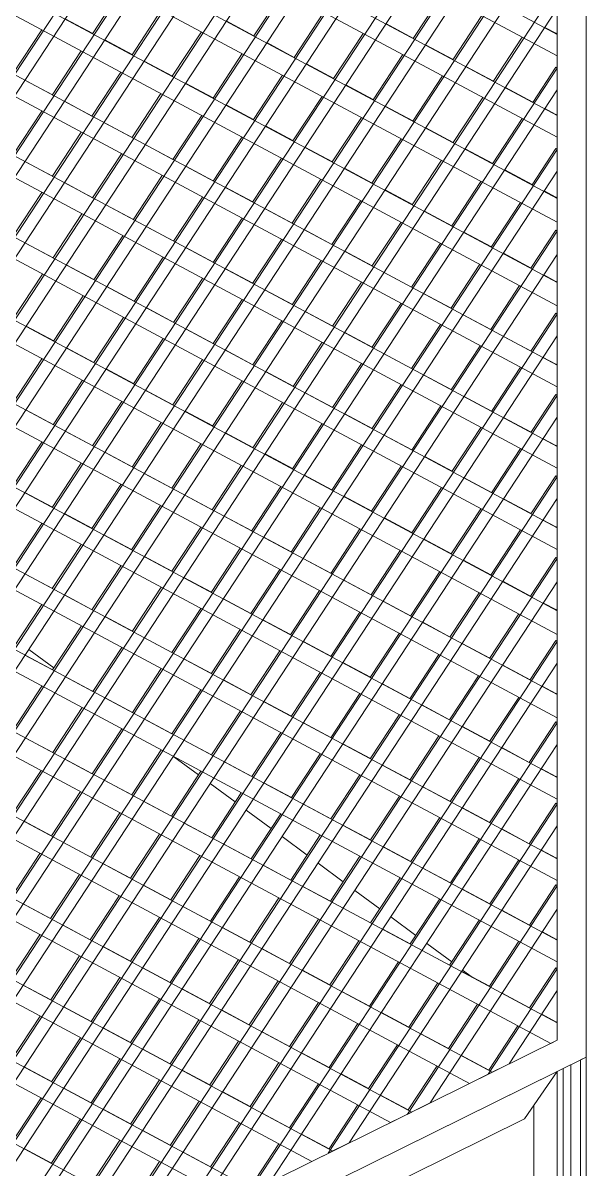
# Model space of a CAD drawing. Header units: metres. Extents: x 63 to 378, y -27 to 78.
# Drawn here: x 326.626 to 327.382, y 1.071 to 2.61 of the extents above; entities that cross this region are included whole.
import ezdxf

# ---------------------------------------------------------------- set-up
doc = ezdxf.new("R2010")
doc.units = ezdxf.units.M
doc.layers.add('M-EQPM', color=7, linetype='Continuous', lineweight=18)

# ---------------------------------------------------------------- blocks, each defined once
blk = doc.blocks.new('C_S_L_Torre - Baltimore CPSC-0817-08L - C_S_L_Torre - Baltimore CPSC-0817-08L-2352271-3D BOMBAS')
at = {"layer": 'M-EQPM'}
for p, q in [((-49.8855, 1.2212), (-49.8855, 3.4569)), ((-49.9242, 3.4338), (-51.9214, 0.3912)), ((-49.9242, 3.4378), (-49.9242, 1.2441)), ((-51.9214, 0.3622), (-49.9242, 3.4048)), ((-51.9214, 0.4714), (-49.9983, 3.4012)), ((-50.0265, 3.3872), (-51.8855, 0.5551)), ((-51.9214, 0.5805), (-50.1043, 3.3487)), ((-50.1326, 3.3348), (-51.9214, 0.6096)), ((-49.9242, 3.3227), (-51.9214, 0.2801)), ((-51.9125, 0.2615), (-49.9242, 3.2906)), ((-49.9242, 3.2099), (-51.834, 0.3003)), ((-51.8036, 0.3153), (-49.9242, 3.1785)), ((-49.9242, 3.0984), (-51.7257, 0.3538)), ((-51.6975, 0.3678), (-49.9242, 3.0693)), ((-49.9242, 2.5951), (-50.7429, 3.0332)), ((-50.7711, 3.0192), (-49.9242, 2.5661)), ((-49.9242, 2.4859), (-50.849, 2.9807)), ((-51.5914, 0.4202), (-49.9242, 2.9601)), ((-50.8772, 2.9668), (-49.9242, 2.4569)), ((-50.9881, 2.912), (-49.9242, 2.3427)), ((-49.9242, 2.2619), (-51.0666, 2.8732)), ((-51.4853, 0.4726), (-49.9242, 2.851)), ((-51.097, 2.8581), (-49.9242, 2.2306)), ((-49.9242, 2.1505), (-51.1749, 2.8197)), ((-51.2031, 2.8057), (-49.9242, 2.1214)), ((-49.9242, 2.3748), (-50.7077, 2.794)), ((-50.0626, 2.7784), (-51.6196, 0.4062)), ((-49.9242, 2.0413), (-51.281, 2.7672)), ((-49.9242, 2.7702), (-50.0621, 2.5602)), ((-51.3092, 2.7533), (-49.9242, 2.0122)), ((-51.3764, 0.5264), (-49.9242, 2.7389)), ((-49.9242, 1.9321), (-51.3871, 2.7148)), ((-51.4153, 2.7009), (-49.9242, 1.903)), ((-50.0626, 2.6692), (-51.5135, 0.4587)), ((-49.9242, 1.8209), (-51.4951, 2.6614)), ((-50.5486, 2.596), (-50.5094, 2.6558)), ((-50.332, 2.5929), (-50.2921, 2.6537)), ((-50.1177, 2.5895), (-50.0788, 2.6488)), ((-49.9242, 2.6587), (-50.0621, 2.4487)), ((-51.5262, 2.646), (-49.9242, 1.7888)), ((-51.2703, 0.5789), (-49.9242, 2.6297)), ((-50.4956, 2.5677), (-50.4563, 2.6274)), ((-50.2778, 2.564), (-50.2379, 2.6247)), ((-50.0644, 2.5609), (-50.0254, 2.6202)), ((-49.9242, 1.7081), (-51.6047, 2.6073)), ((-50.5853, 2.616), (-50.5484, 2.5963)), ((-50.3689, 2.6131), (-50.3318, 2.5932)), ((-50.1544, 2.6095), (-50.1175, 2.5897)), ((-49.941, 2.6045), (-49.9261, 2.5965)), ((-51.6351, 2.5922), (-49.9242, 1.6768)), ((-50.6558, 2.5419), (-50.6169, 2.6012)), ((-50.5322, 2.5877), (-50.4954, 2.5679)), ((-50.4416, 2.5388), (-50.4023, 2.5985)), ((-50.2247, 2.5356), (-50.1849, 2.5963)), ((-50.0102, 2.5319), (-49.9713, 2.5913)), ((-49.9242, 2.5951), (-49.9261, 2.5965)), ((-49.9242, 2.5661), (-49.9242, 2.5951)), ((-50.6028, 2.5135), (-50.5638, 2.5729)), ((-50.3145, 2.584), (-50.2776, 2.5642)), ((-50.1013, 2.5811), (-50.0642, 2.5612)), ((-50.0623, 2.5598), (-51.4069, 0.5114)), ((-50.4792, 2.5593), (-50.4414, 2.5391)), ((-50.3868, 2.5094), (-50.3475, 2.5692)), ((-50.1717, 2.5072), (-50.1318, 2.568)), ((-49.9242, 1.5966), (-51.713, 2.5537)), ((-49.9242, 2.5495), (-51.1925, 0.6174)), ((-50.5497, 2.4852), (-50.5108, 2.5445)), ((-50.2614, 2.5556), (-50.2246, 2.5359)), ((-50.0469, 2.5519), (-50.01, 2.5322)), ((-49.9572, 2.5036), (-49.9261, 2.5509)), ((-49.9261, 2.5509), (-49.9242, 2.5495)), ((-49.9242, 2.5205), (-49.9242, 2.5495)), ((-51.7412, 2.5398), (-49.9242, 1.5676)), ((-50.6394, 2.5335), (-50.6026, 2.5138)), ((-50.4237, 2.5296), (-50.3866, 2.5097)), ((-50.3326, 2.4805), (-50.2934, 2.5402)), ((-50.2084, 2.5272), (-50.1715, 2.5075)), ((-50.1184, 2.4787), (-50.0785, 2.5394)), ((-51.1642, 0.6313), (-49.9242, 2.5205)), ((-50.4957, 2.4563), (-50.4568, 2.5156)), ((-50.2796, 2.4521), (-50.2403, 2.5118)), ((-50.0642, 2.4497), (-50.0243, 2.5104)), ((-49.9938, 2.5236), (-49.957, 2.5038)), ((-49.9242, 1.4874), (-51.8191, 2.5013)), ((-50.5864, 2.5052), (-50.5495, 2.4854)), ((-50.3693, 2.5005), (-50.3324, 2.4807)), ((-50.1553, 2.4988), (-50.1182, 2.4789)), ((-49.941, 2.4953), (-49.9261, 2.4873)), ((-51.8473, 2.4874), (-49.9242, 1.4584)), ((-50.6558, 2.4327), (-50.6169, 2.492)), ((-50.4409, 2.4269), (-50.402, 2.4863)), ((-50.2265, 2.4237), (-50.1873, 2.4835)), ((-50.0112, 2.4213), (-49.9713, 2.4821)), ((-49.9242, 2.4859), (-49.9261, 2.4873)), ((-49.9242, 2.4569), (-49.9242, 2.4859)), ((-50.6028, 2.4043), (-50.5638, 2.4637)), ((-50.5333, 2.4768), (-50.4955, 2.4565)), ((-50.3162, 2.4721), (-50.2794, 2.4524)), ((-50.1009, 2.4697), (-50.064, 2.45)), ((-50.0621, 2.4486), (-51.2985, 0.5649)), ((-50.3868, 2.398), (-50.3478, 2.4573)), ((-50.1732, 2.3952), (-50.134, 2.4549)), ((-49.9242, 1.3782), (-51.9214, 2.4468)), ((-49.9242, 2.4403), (-51.0864, 0.6698)), ((-50.5488, 2.3754), (-50.5098, 2.4348)), ((-50.4779, 2.4471), (-50.4407, 2.4272)), ((-50.2632, 2.4437), (-50.2263, 2.424)), ((-50.0478, 2.4413), (-50.011, 2.4216)), ((-49.9581, 2.3929), (-49.9261, 2.4417)), ((-49.9261, 2.4417), (-49.9242, 2.4403)), ((-49.9242, 2.4113), (-49.9242, 2.4403)), ((-51.9214, 2.4178), (-49.9242, 1.3492)), ((-50.6394, 2.4243), (-50.6026, 2.4046)), ((-50.4234, 2.418), (-50.3866, 2.3982)), ((-50.3337, 2.3696), (-50.2948, 2.4289)), ((-50.119, 2.3662), (-50.0798, 2.4259)), ((-51.0581, 0.6837), (-49.9242, 2.4113)), ((-50.494, 2.3461), (-50.455, 2.4054)), ((-50.2101, 2.4153), (-50.173, 2.3954)), ((-49.9948, 2.4129), (-49.9579, 2.3932)), ((-50.5864, 2.396), (-50.5486, 2.3757)), ((-50.3704, 2.3896), (-50.3335, 2.3699)), ((-50.2807, 2.3412), (-50.2417, 2.4005)), ((-50.066, 2.3378), (-50.0268, 2.3976)), ((-50.6558, 2.3235), (-50.6169, 2.3828)), ((-50.4398, 2.3171), (-50.4009, 2.3765)), ((-50.2273, 2.3127), (-50.1884, 2.372)), ((-50.1557, 2.3862), (-50.1188, 2.3665)), ((-49.942, 2.3847), (-49.9261, 2.3762)), ((-49.9261, 2.3762), (-49.9242, 2.3748)), ((-49.9242, 2.3427), (-49.9242, 2.3748)), ((-50.5309, 2.3663), (-50.4938, 2.3464)), ((-50.3173, 2.3612), (-50.2805, 2.3415)), ((-50.1026, 2.3578), (-50.0658, 2.3381)), ((-50.0129, 2.3094), (-49.9737, 2.3692)), ((-50.6018, 2.2946), (-50.5629, 2.354)), ((-50.3868, 2.2888), (-50.3478, 2.3481)), ((-50.1732, 2.2837), (-50.1342, 2.343)), ((-49.9242, 1.2671), (-51.9214, 2.3357)), ((-49.9242, 2.3305), (-50.9797, 0.7225)), ((-50.4765, 2.3372), (-50.4396, 2.3174)), ((-50.2643, 2.3328), (-50.2271, 2.3129)), ((-50.0496, 2.3294), (-50.0127, 2.3097)), ((-49.9596, 2.2809), (-49.9261, 2.3319)), ((-49.9261, 2.3319), (-49.9242, 2.3305)), ((-49.9242, 2.2992), (-49.9242, 2.3305)), ((-50.6394, 2.3151), (-50.6016, 2.2949)), ((-50.547, 2.2653), (-50.5081, 2.3246)), ((-50.3337, 2.2604), (-50.2948, 2.3197)), ((-50.1201, 2.2553), (-50.0812, 2.3146)), ((-51.9214, 2.3036), (-49.9331, 1.2397)), ((-50.9492, 0.7376), (-49.9242, 2.2992)), ((-50.4929, 2.2363), (-50.4539, 2.2956)), ((-50.4234, 2.3088), (-50.3866, 2.289)), ((-50.2098, 2.3037), (-50.173, 2.284)), ((-49.9966, 2.301), (-49.9594, 2.2812)), ((-50.584, 2.2855), (-50.5468, 2.2656)), ((-50.3704, 2.2804), (-50.3335, 2.2607)), ((-50.2804, 2.2318), (-50.2414, 2.2912)), ((-50.0671, 2.2269), (-50.0282, 2.2862)), ((-50.6558, 2.2124), (-50.6159, 2.2731)), ((-50.4398, 2.2079), (-50.4009, 2.2673)), ((-50.1568, 2.2753), (-50.1199, 2.2556)), ((-49.9421, 2.2719), (-49.9261, 2.2633)), ((-49.9261, 2.2633), (-49.9242, 2.2619)), ((-50.5295, 2.2563), (-50.4927, 2.2366)), ((-50.3173, 2.252), (-50.2802, 2.2321)), ((-50.2262, 2.2029), (-50.1873, 2.2622)), ((-50.0137, 2.1984), (-49.9748, 2.2577)), ((-49.9242, 2.2306), (-49.9242, 2.2619)), ((-50.601, 2.1831), (-50.5611, 2.2438)), ((-50.3868, 2.1796), (-50.3478, 2.2389)), ((-50.1732, 2.1745), (-50.1342, 2.2338)), ((-50.1038, 2.2469), (-50.0669, 2.2272)), ((-50.0115, 1.201), (-51.9214, 2.2229)), ((-49.9242, 2.2191), (-50.8714, 0.776)), ((-50.4765, 2.228), (-50.4396, 2.2082)), ((-50.2629, 2.2229), (-50.226, 2.2031)), ((-50.0507, 2.2185), (-50.0136, 2.1987)), ((-49.9596, 2.1694), (-49.9261, 2.2204)), ((-49.9261, 2.2204), (-49.9242, 2.2191)), ((-49.9242, 2.19), (-49.9242, 2.2191)), ((-50.638, 2.2032), (-50.6008, 2.1833)), ((-50.5468, 2.1541), (-50.507, 2.2148)), ((-50.3334, 2.151), (-50.2945, 2.2103)), ((-50.1201, 2.1461), (-50.0812, 2.2054)), ((-51.9214, 2.1915), (-50.042, 1.1859)), ((-50.8432, 0.79), (-49.9242, 2.19)), ((-50.4938, 2.1257), (-50.4539, 2.1865)), ((-50.4234, 2.1996), (-50.3866, 2.1799)), ((-50.2098, 2.1945), (-50.173, 2.1748)), ((-49.9963, 2.1894), (-49.9594, 2.1697)), ((-50.5835, 2.1741), (-50.5467, 2.1544)), ((-50.3704, 2.1712), (-50.3332, 2.1513)), ((-50.2793, 2.122), (-50.2403, 2.1814)), ((-50.0668, 2.1176), (-50.0279, 2.1769)), ((-50.6558, 2.0996), (-50.6166, 2.1593)), ((-50.4408, 2.0973), (-50.4009, 2.1581)), ((-50.1568, 2.1661), (-50.1199, 2.1464)), ((-49.9432, 2.161), (-49.9261, 2.1519)), ((-50.5305, 2.1457), (-50.4936, 2.126)), ((-50.3159, 2.1421), (-50.2791, 2.1223)), ((-50.2262, 2.0937), (-50.1873, 2.153)), ((-50.0126, 2.0886), (-49.9737, 2.1479)), ((-49.9261, 2.1519), (-49.9242, 2.1505)), ((-49.9242, 2.1214), (-49.9242, 2.1505)), ((-50.6017, 2.0706), (-50.5624, 2.1303)), ((-50.3874, 2.0688), (-50.3475, 2.1295)), ((-50.1038, 2.1377), (-50.0666, 2.1178)), ((-50.1198, 1.1474), (-51.9214, 2.1114)), ((-49.9242, 2.1099), (-50.7653, 0.8285)), ((-50.4774, 2.1173), (-50.4406, 2.0976)), ((-50.2629, 2.1137), (-50.226, 2.094)), ((-50.1732, 2.0653), (-50.1342, 2.1246)), ((-49.9596, 2.0602), (-49.9261, 2.1112)), ((-49.9261, 2.1112), (-49.9242, 2.1099)), ((-49.9242, 2.0808), (-49.9242, 2.1099)), ((-50.5486, 2.0422), (-50.5094, 2.102)), ((-50.3333, 2.0398), (-50.2934, 2.1006)), ((-50.1198, 2.0367), (-50.0809, 2.0961)), ((-50.0493, 2.1086), (-50.0125, 2.0889)), ((-51.9214, 2.0823), (-50.1481, 1.1335)), ((-50.7371, 0.8424), (-49.9242, 2.0808)), ((-50.6383, 2.0906), (-50.6015, 2.0709)), ((-50.4244, 2.0889), (-50.3872, 2.0691)), ((-50.2098, 2.0853), (-50.173, 2.0656)), ((-49.9963, 2.0802), (-49.9594, 2.0605)), ((-50.4956, 2.0138), (-50.4563, 2.0736)), ((-50.2802, 2.0114), (-50.2403, 2.0722)), ((-50.0657, 2.0078), (-50.0268, 2.0671)), ((-50.5853, 2.0622), (-50.5484, 2.0425)), ((-50.3699, 2.0598), (-50.3331, 2.0401)), ((-50.1568, 2.0569), (-50.1197, 2.037)), ((-49.9432, 2.0518), (-49.9261, 2.0427)), ((-50.6558, 1.9881), (-50.6169, 2.0474)), ((-50.5322, 2.0338), (-50.4954, 2.0141)), ((-50.4422, 1.9853), (-50.403, 2.045)), ((-50.2272, 1.983), (-50.1873, 2.0438)), ((-50.0126, 1.9794), (-49.9737, 2.0387)), ((-49.9261, 2.0427), (-49.9242, 2.0413)), ((-49.9242, 2.0122), (-49.9242, 2.0413)), ((-50.6028, 1.9597), (-50.5638, 2.019)), ((-50.3169, 2.0314), (-50.28, 2.0117)), ((-50.1024, 2.0278), (-50.0655, 2.0081)), ((-50.2259, 1.095), (-51.9214, 2.0022)), ((-50.4792, 2.0054), (-50.442, 1.9856)), ((-50.3881, 1.9563), (-50.3488, 2.0161)), ((-50.2638, 2.003), (-50.227, 1.9833)), ((-50.1738, 1.9545), (-50.134, 2.0152)), ((-49.9596, 1.951), (-49.9261, 2.0021)), ((-49.9261, 2.0021), (-49.9242, 2.0007)), ((-49.9242, 2.0007), (-50.6592, 0.8809)), ((-50.5497, 1.9313), (-50.5108, 1.9906)), ((-50.335, 1.9279), (-50.2958, 1.9877)), ((-50.1197, 1.9255), (-50.0798, 1.9863)), ((-50.0493, 1.9994), (-50.0125, 1.9797)), ((-49.9242, 1.9716), (-49.9242, 2.0007)), ((-50.6394, 1.9797), (-50.6026, 1.96)), ((-50.631, 0.8948), (-49.9242, 1.9716)), ((-50.4247, 1.9763), (-50.3879, 1.9566)), ((-50.2108, 1.9747), (-50.1736, 1.9548)), ((-49.9963, 1.971), (-49.9594, 1.9513)), ((-50.4964, 1.9028), (-50.4574, 1.9621)), ((-50.282, 1.8995), (-50.2428, 1.9593)), ((-50.0666, 1.8971), (-50.0268, 1.9579)), ((-50.5864, 1.9513), (-50.5495, 1.9316)), ((-50.3717, 1.9479), (-50.3348, 1.9282)), ((-50.1563, 1.9455), (-50.1195, 1.9258)), ((-49.9432, 1.9426), (-49.9261, 1.9335)), ((-50.6558, 1.8789), (-50.6169, 1.9382)), ((-50.4422, 1.8738), (-50.4033, 1.9331)), ((-50.2286, 1.871), (-50.1894, 1.9307)), ((-50.0136, 1.8687), (-49.9737, 1.9295)), ((-49.9261, 1.9335), (-49.9242, 1.9321)), ((-49.9242, 1.903), (-49.9242, 1.9321)), ((-50.6028, 1.8505), (-50.5638, 1.9098)), ((-50.5333, 1.9229), (-50.4962, 1.9031)), ((-50.3186, 1.9195), (-50.2818, 1.8998)), ((-50.1033, 1.9171), (-50.0664, 1.8974)), ((-50.4789, 1.8938), (-50.442, 1.8741)), ((-50.3892, 1.8454), (-50.3502, 1.9047)), ((-50.1745, 1.842), (-50.1353, 1.9018)), ((-50.332, 1.0426), (-51.9214, 1.893)), ((-49.9242, 1.8909), (-50.5525, 0.9336)), ((-50.5494, 1.822), (-50.5105, 1.8813)), ((-50.2656, 1.8912), (-50.2285, 1.8713)), ((-50.0503, 1.8888), (-50.0134, 1.869)), ((-49.9602, 1.8402), (-49.9261, 1.8923)), ((-49.9261, 1.8923), (-49.9242, 1.8909)), ((-49.9242, 1.8595), (-49.9242, 1.8909)), ((-51.9214, 1.8639), (-50.3603, 1.0286)), ((-50.6394, 1.8705), (-50.6026, 1.8508)), ((-50.4259, 1.8654), (-50.389, 1.8457)), ((-50.3361, 1.817), (-50.2972, 1.8763)), ((-50.1214, 1.8136), (-50.0822, 1.8734)), ((-50.5221, 0.9487), (-49.9242, 1.8595)), ((-50.4953, 1.793), (-50.4563, 1.8523)), ((-50.2828, 1.7885), (-50.2439, 1.8478)), ((-50.2112, 1.862), (-50.1743, 1.8423)), ((-49.9972, 1.8604), (-49.9601, 1.8405)), ((-50.5864, 1.8421), (-50.5492, 1.8222)), ((-50.3728, 1.837), (-50.3359, 1.8173)), ((-50.1581, 1.8336), (-50.1213, 1.8139)), ((-50.0684, 1.7852), (-50.0292, 1.845)), ((-50.6556, 1.77), (-50.6169, 1.829)), ((-50.4422, 1.7646), (-50.4033, 1.8239)), ((-50.2286, 1.7595), (-50.1897, 1.8188)), ((-49.9428, 1.8312), (-49.9261, 1.8223)), ((-49.9261, 1.8223), (-49.9242, 1.8209)), ((-49.9242, 1.7888), (-49.9242, 1.8209)), ((-50.5319, 1.813), (-50.4951, 1.7933)), ((-50.3198, 1.8086), (-50.2826, 1.7888)), ((-50.1051, 1.8053), (-50.0682, 1.7855)), ((-50.0151, 1.7567), (-49.9758, 1.8165)), ((-50.6023, 1.7414), (-50.5635, 1.8005)), ((-50.3892, 1.7362), (-50.3502, 1.7955)), ((-50.1756, 1.7311), (-50.1367, 1.7904)), ((-50.4387, 0.9899), (-51.9214, 1.7832)), ((-50.5481, 1.7124), (-50.5094, 1.7715)), ((-50.4789, 1.7846), (-50.442, 1.7649)), ((-49.9242, 1.7794), (-50.4442, 0.9871)), ((-50.2653, 1.7795), (-50.2285, 1.7598)), ((-50.052, 1.7769), (-50.0149, 1.757)), ((-49.9609, 1.7277), (-49.9261, 1.7808)), ((-49.9261, 1.7808), (-49.9242, 1.7794)), ((-49.9242, 1.7503), (-49.9242, 1.7794)), ((-50.6394, 1.7613), (-50.6023, 1.7414)), ((-50.6006, 1.744), (-50.6344, 1.7689)), ((-50.4259, 1.7562), (-50.389, 1.7365)), ((-50.3358, 1.7077), (-50.2969, 1.767)), ((-50.1225, 1.7027), (-50.0836, 1.7621)), ((-50.4951, 1.6841), (-50.4563, 1.7431)), ((-50.416, 1.0011), (-49.9242, 1.7503)), ((-50.2123, 1.7511), (-50.1754, 1.7314)), ((-49.9976, 1.7477), (-49.9607, 1.728)), ((-50.585, 1.7322), (-50.5481, 1.7124)), ((-50.3728, 1.7278), (-50.3357, 1.708)), ((-50.2817, 1.6787), (-50.2428, 1.738)), ((-50.0692, 1.6742), (-50.0303, 1.7335)), ((-50.6563, 1.6592), (-50.6168, 1.7193)), ((-50.442, 1.6557), (-50.4033, 1.7147)), ((-50.2286, 1.6503), (-50.1897, 1.7096)), ((-50.1592, 1.7227), (-50.1224, 1.703)), ((-49.9445, 1.7194), (-49.9261, 1.7095)), ((-49.9261, 1.7095), (-49.9242, 1.7081)), ((-50.5319, 1.7038), (-50.4951, 1.6841)), ((-50.3184, 1.6987), (-50.2815, 1.679)), ((-50.1062, 1.6944), (-50.069, 1.6745)), ((-50.0151, 1.6452), (-49.9761, 1.7045)), ((-49.9242, 1.6768), (-49.9242, 1.7081)), ((-50.6021, 1.6302), (-50.5624, 1.6907)), ((-50.3887, 1.6271), (-50.35, 1.6862)), ((-50.1756, 1.6219), (-50.1367, 1.6812)), ((-50.4789, 1.6754), (-50.442, 1.6557)), ((-49.9242, 1.6702), (-50.3381, 1.0396)), ((-50.2653, 1.6703), (-50.2285, 1.6506)), ((-50.0517, 1.6652), (-50.0149, 1.6455)), ((-49.962, 1.6168), (-49.9261, 1.6716)), ((-49.9261, 1.6716), (-49.9242, 1.6702)), ((-49.9242, 1.6411), (-49.9242, 1.6702)), ((-50.639, 1.6499), (-50.6021, 1.6302)), ((-50.5491, 1.6018), (-50.5094, 1.6623)), ((-50.3345, 1.5982), (-50.2958, 1.6572)), ((-50.1223, 1.5934), (-50.0833, 1.6527)), ((-50.496, 1.5734), (-50.4563, 1.6339)), ((-50.4259, 1.647), (-50.3887, 1.6271)), ((-50.3099, 1.0535), (-49.9242, 1.6411)), ((-50.2123, 1.6419), (-50.1754, 1.6222)), ((-49.9987, 1.6369), (-49.9618, 1.6171)), ((-50.5859, 1.6215), (-50.5491, 1.6018)), ((-50.4063, 1.6004), (-50.4394, 1.6248)), ((-50.3714, 1.6179), (-50.3345, 1.5982)), ((-50.2815, 1.5698), (-50.2428, 1.6288)), ((-50.0681, 1.5644), (-50.0292, 1.6237)), ((-50.6569, 1.5467), (-50.6179, 1.6062)), ((-50.4427, 1.5449), (-50.403, 1.6054)), ((-50.1592, 1.6136), (-50.1221, 1.5937)), ((-49.9456, 1.6085), (-49.9261, 1.598)), ((-50.5329, 1.5931), (-50.496, 1.5734)), ((-50.357, 1.564), (-50.3905, 1.5887)), ((-50.3184, 1.5895), (-50.2815, 1.5698)), ((-50.2285, 1.5414), (-50.1897, 1.6004)), ((-50.0151, 1.536), (-49.9761, 1.5953)), ((-49.9261, 1.598), (-49.9242, 1.5966)), ((-49.9242, 1.5676), (-49.9242, 1.5966)), ((-50.6039, 1.5183), (-50.5648, 1.5778)), ((-50.3885, 1.5159), (-50.3488, 1.5764)), ((-50.1751, 1.5129), (-50.1364, 1.5719)), ((-50.1048, 1.5844), (-50.0679, 1.5647)), ((-50.4798, 1.5648), (-50.4427, 1.5449)), ((-50.2653, 1.5611), (-50.2285, 1.5414)), ((-49.9242, 1.561), (-50.232, 1.092)), ((-50.0517, 1.556), (-50.0149, 1.5363)), ((-49.962, 1.5076), (-49.9261, 1.5624)), ((-49.9261, 1.5624), (-49.9242, 1.561)), ((-49.9242, 1.5319), (-49.9242, 1.561)), ((-50.5508, 1.4899), (-50.5118, 1.5494)), ((-50.3087, 1.5283), (-50.3423, 1.5531)), ((-50.3355, 1.4875), (-50.2958, 1.548)), ((-50.121, 1.4839), (-50.0822, 1.5429)), ((-50.6407, 1.538), (-50.6039, 1.5183)), ((-50.4254, 1.5356), (-50.3885, 1.5159)), ((-50.2123, 1.5327), (-50.1751, 1.5129)), ((-50.2038, 1.106), (-49.9242, 1.5319)), ((-49.9987, 1.5277), (-49.9618, 1.5079)), ((-50.5877, 1.5096), (-50.5508, 1.4899)), ((-50.4975, 1.4614), (-50.4585, 1.5209)), ((-50.2605, 1.4926), (-50.294, 1.5174)), ((-50.2824, 1.4591), (-50.2428, 1.5196)), ((-50.0679, 1.4555), (-50.0292, 1.5145)), ((-50.658, 1.4358), (-50.6193, 1.4948)), ((-50.3723, 1.5072), (-50.3355, 1.4875)), ((-50.1578, 1.5036), (-50.121, 1.4839)), ((-49.9456, 1.4993), (-49.9261, 1.4888)), ((-50.5347, 1.4813), (-50.4975, 1.4614)), ((-50.4433, 1.4324), (-50.4043, 1.4919)), ((-50.3193, 1.4789), (-50.2824, 1.4591)), ((-50.2119, 1.4568), (-50.2457, 1.4817)), ((-50.2291, 1.4306), (-50.1894, 1.4911)), ((-50.0149, 1.4271), (-49.9761, 1.4861)), ((-49.9261, 1.4888), (-49.9242, 1.4874)), ((-49.9242, 1.4584), (-49.9242, 1.4874)), ((-50.605, 1.4074), (-50.5662, 1.4665)), ((-50.3903, 1.404), (-50.3513, 1.4635)), ((-50.1048, 1.4752), (-50.0679, 1.4555)), ((-50.4802, 1.4521), (-50.4433, 1.4324)), ((-50.2663, 1.4505), (-50.2291, 1.4306)), ((-50.175, 1.4016), (-50.1353, 1.4621)), ((-49.9242, 1.4512), (-50.1254, 1.1447)), ((-49.9615, 1.3986), (-49.9261, 1.4526)), ((-49.9261, 1.4526), (-49.9242, 1.4512)), ((-49.9242, 1.4199), (-49.9242, 1.4512)), ((-50.5517, 1.3789), (-50.5129, 1.4379)), ((-50.3373, 1.3756), (-50.2982, 1.4351)), ((-50.1627, 1.4204), (-50.1962, 1.4451)), ((-50.1219, 1.3732), (-50.0822, 1.4337)), ((-50.0517, 1.4468), (-50.0149, 1.4271)), ((-50.6419, 1.4271), (-50.605, 1.4074)), ((-50.4272, 1.4237), (-50.3903, 1.404)), ((-50.2118, 1.4214), (-50.175, 1.4016)), ((-50.0949, 1.1598), (-49.9242, 1.4199)), ((-49.9987, 1.4185), (-49.9615, 1.3986)), ((-50.4975, 1.3499), (-50.4588, 1.4089)), ((-50.2839, 1.3471), (-50.2449, 1.4066)), ((-50.1144, 1.3847), (-50.1479, 1.4095)), ((-50.0689, 1.3449), (-50.0292, 1.4053)), ((-50.5888, 1.3988), (-50.5517, 1.3789)), ((-50.3741, 1.3954), (-50.3373, 1.3756)), ((-50.1588, 1.393), (-50.1219, 1.3732)), ((-49.9442, 1.3893), (-49.9261, 1.3796)), ((-50.658, 1.3266), (-50.6193, 1.3856)), ((-50.4445, 1.3215), (-50.4057, 1.3806)), ((-50.2298, 1.3181), (-50.1907, 1.3776)), ((-50.0661, 1.349), (-50.0997, 1.3738)), ((-50.0155, 1.3163), (-49.9758, 1.3768)), ((-49.9261, 1.3796), (-49.9242, 1.3782)), ((-49.9242, 1.3492), (-49.9242, 1.3782)), ((-50.7764, 1.3605), (-50.2542, 1.0811)), ((-50.6047, 1.2981), (-50.566, 1.3571)), ((-50.5344, 1.3696), (-50.4975, 1.3499)), ((-50.3211, 1.367), (-50.2839, 1.3471)), ((-50.1057, 1.3646), (-50.0689, 1.3449)), ((-50.4813, 1.3412), (-50.4445, 1.3215)), ((-50.3914, 1.2931), (-50.3527, 1.3522)), ((-50.1767, 1.2897), (-50.1377, 1.3492)), ((-49.9242, 1.3397), (-50.017, 1.1983)), ((-49.9614, 1.2873), (-49.9261, 1.3411)), ((-49.9261, 1.3411), (-49.9242, 1.3397)), ((-49.9242, 1.3107), (-49.9242, 1.3397)), ((-50.5505, 1.2691), (-50.5118, 1.3281)), ((-50.2666, 1.3378), (-50.2298, 1.3181)), ((-50.0527, 1.3362), (-50.0155, 1.3163)), ((-50.0386, 1.3287), (-50.0514, 1.3381)), ((-50.6419, 1.3179), (-50.6047, 1.2981)), ((-50.4283, 1.3129), (-50.3914, 1.2931)), ((-50.3381, 1.2646), (-50.2993, 1.3236)), ((-50.2136, 1.3095), (-50.1767, 1.2897)), ((-50.1237, 1.2614), (-50.0846, 1.3208)), ((-49.9888, 1.2122), (-49.9242, 1.3107)), ((-50.4975, 1.2407), (-50.4588, 1.2997)), ((-50.2839, 1.2356), (-50.2452, 1.2947)), ((-49.9982, 1.3071), (-49.9614, 1.2873)), ((-50.5874, 1.2888), (-50.5505, 1.2691)), ((-50.3752, 1.2845), (-50.3381, 1.2646)), ((-50.1605, 1.2811), (-50.1237, 1.2614)), ((-50.0703, 1.2328), (-50.0313, 1.2923)), ((-49.9452, 1.2787), (-49.9261, 1.2685)), ((-50.6579, 1.217), (-50.619, 1.2763)), ((-50.4445, 1.2123), (-50.4057, 1.2714)), ((-50.2309, 1.2072), (-50.1921, 1.2663)), ((-50.0162, 1.2038), (-49.9771, 1.2633)), ((-49.9261, 1.2685), (-49.9242, 1.2671)), ((-49.9242, 1.2441), (-49.9242, 1.2671)), ((-50.6038, 1.188), (-50.5648, 1.2473)), ((-50.5344, 1.2604), (-50.4975, 1.2407)), ((-50.3208, 1.2553), (-50.2839, 1.2356)), ((-50.1075, 1.2527), (-50.0703, 1.2328)), ((-49.9242, 1.2441), (-51.9214, 0.2571)), ((-50.4813, 1.232), (-50.4445, 1.2123)), ((-50.3911, 1.1838), (-50.3524, 1.2428)), ((-50.1778, 1.1789), (-50.1391, 1.2379)), ((-49.9331, 1.2397), (-49.9242, 1.2441)), ((-49.8855, 1.2212), (-51.9756, 0.1883)), ((-50.5507, 1.1596), (-50.5118, 1.2189)), ((-50.2677, 1.227), (-50.2309, 1.2072)), ((-50.053, 1.2236), (-50.0162, 1.2038)), ((-49.8932, 1.2174), (-49.8855, 1.2212)), ((-49.8932, 0.7529), (-49.8932, 1.2174)), ((-49.8855, 0.7568), (-49.8855, 1.2212)), ((-51.9368, 0.2074), (-49.9242, 1.2021)), ((-50.6405, 1.208), (-50.6036, 1.1883)), ((-50.4283, 1.2037), (-50.3911, 1.1838)), ((-50.337, 1.1548), (-50.2982, 1.2138)), ((-50.1245, 1.1503), (-50.0857, 1.2094)), ((-50.042, 1.1859), (-50.0115, 1.201)), ((-50.017, 1.1983), (-49.9888, 1.2122)), ((-49.9242, 1.2021), (-49.9685, 1.1382)), ((-49.9242, 1.2021), (-49.9165, 1.2059)), ((-49.9242, 0.7376), (-49.9242, 1.2021)), ((-49.9165, 0.7415), (-49.9165, 1.2059)), ((-49.9059, 0.7623), (-49.9059, 1.2111)), ((-50.4977, 1.1312), (-50.4588, 1.1905)), ((-50.2147, 1.1986), (-50.1778, 1.1789)), ((-50.5874, 1.1796), (-50.5505, 1.1599)), ((-50.3738, 1.1745), (-50.337, 1.1548)), ((-50.2839, 1.1264), (-50.2452, 1.1855)), ((-50.1616, 1.1702), (-50.1245, 1.1503)), ((-50.6571, 1.1067), (-50.6179, 1.1665)), ((-50.4444, 1.1027), (-50.4054, 1.162)), ((-50.2309, 1.098), (-50.1921, 1.1571)), ((-50.1254, 1.1447), (-50.0949, 1.1598)), ((-49.9558, 0.761), (-49.9558, 1.1564)), ((-50.5344, 1.1512), (-50.4975, 1.1315)), ((-50.3208, 1.1461), (-50.2839, 1.1264)), ((-50.1481, 1.1335), (-50.1198, 1.1474)), ((-49.9685, 1.1382), (-51.9368, 0.1654)), ((-50.6041, 1.0784), (-50.5648, 1.1381)), ((-50.3902, 1.0737), (-50.3513, 1.133)), ((-50.551, 1.05), (-50.5118, 1.1097)), ((-50.4813, 1.1228), (-50.4442, 1.103)), ((-50.2677, 1.1178), (-50.2309, 1.098)), ((-50.6407, 1.0984), (-50.6039, 1.0786)), ((-50.4269, 1.0937), (-50.39, 1.074)), ((-50.3372, 1.0453), (-50.2982, 1.1046)), ((-50.2542, 1.0811), (-50.2259, 1.095)), ((-50.232, 1.092), (-50.2038, 1.106)), ((-50.4977, 1.0214), (-50.4585, 1.0812))]:
    blk.add_line(p, q, dxfattribs=at)

msp = doc.modelspace()

# ---------------------------------------------------------------- block references
at = {"layer": 'M-EQPM'}
msp.add_blockref('C_S_L_Torre - Baltimore CPSC-0817-08L - C_S_L_Torre - Baltimore CPSC-0817-08L-2352271-3D BOMBAS', (377.268, 0), dxfattribs=at)

doc.saveas('drawing.dxf')
